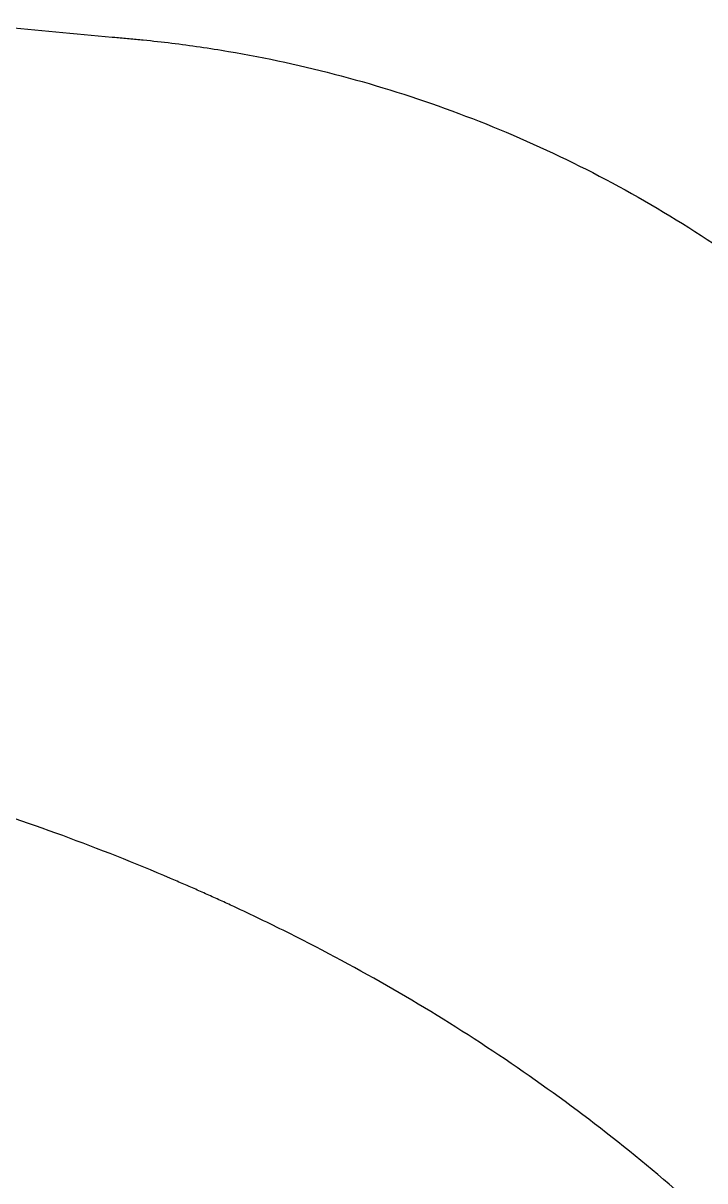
# Model space of a CAD drawing. Header units: inches. Extents: x 2 to 86, y -22 to 129.
# Drawn here: x 60.41 to 65, y 64.53 to 72.33 of the extents above; entities that cross this region are included whole.
import ezdxf

# ---------------------------------------------------------------- set-up
doc = ezdxf.new("R2010")
doc.units = ezdxf.units.IN
doc.header["$MEASUREMENT"] = 0
doc.layers.add('BDIM_CYAN', color=4, linetype='Continuous')

# ---------------------------------------------------------------- blocks, each defined once
blk = doc.blocks.new('2020 RHYTHM')
at = {"layer": 'BDIM_CYAN', "color": 3}
for points, knots in [([(55.5989, 71.5281), (55.7263, 71.5163), (55.9811, 71.4927), (56.4907, 71.4456), (57.3762, 71.3637), (58.1406, 71.293), (58.6661, 71.2444), (58.7044, 71.241), (58.7681, 71.2352), (58.8795, 71.2245), (59.0388, 71.207), (59.2297, 71.1812), (59.6111, 71.1209), (60.1807, 70.9973), (60.9276, 70.7615), (61.6545, 70.4554), (62.3537, 70.0803), (62.8237, 69.7675), (63.09, 69.5688), (63.156, 69.5183), (63.2084, 69.4774), (63.2608, 69.4364), (63.3521, 69.3642), (63.4525, 69.2839), (63.5268, 69.2242), (63.5492, 69.2061)], [0, 0, 0, 0, 0.015625, 0.03125, 0.0625, 0.1242188, 0.125, 0.1269531, 0.1289062, 0.1328125, 0.140625, 0.1484375, 0.15625, 0.1875, 0.21875, 0.25, 0.28125, 0.3125, 0.3164062, 0.3203125, 0.3222656, 0.3242188, 0.328125, 0.3359375, 0.3393217, 0.3393217, 0.3393217, 0.3393217]), ([(67.1486, 51.7278), (67.1404, 51.9594), (67.1236, 52.3142), (67.0913, 52.7929), (67.061, 53.1624), (67.0251, 53.5325), (66.9833, 53.9031), (66.9354, 54.2742), (66.8631, 54.7693), (66.7563, 55.3888), (66.5997, 56.1315), (66.4127, 56.8721), (66.1928, 57.6085), (65.9802, 58.2167), (65.7912, 58.6985), (65.665, 58.9972), (65.559, 59.2346), (65.4907, 59.3822), (65.4347, 59.4998), (65.3779, 59.6171), (65.2763, 59.8215), (65.1246, 60.1109), (64.8677, 60.5676), (64.5199, 61.1252), (64.0594, 61.7687), (63.5562, 62.382), (63.0117, 62.9606), (62.4286, 63.5009), (61.8105, 64.0002), (61.1619, 64.457), (60.4874, 64.8707), (59.9655, 65.1492), (59.6123, 65.3218), (59.4642, 65.3916), (59.3602, 65.4394), (59.3006, 65.4663), (59.241, 65.4931), (59.1663, 65.5261), (58.8669, 65.6563), (58.3526, 65.8617), (57.6169, 66.1141), (56.8746, 66.3312), (56.1281, 66.5157), (55.5667, 66.6313), (55.1923, 66.6996), (55.005, 66.7321), (54.8491, 66.7576), (54.7399, 66.7748), (54.6775, 66.7845), (54.6401, 66.7901), (54.1255, 66.8675), (53.378, 66.954), (52.5172, 67.0155), (52.0235, 67.0406), (51.7773, 67.05), (51.6544, 67.0539)], [0, 0, 0, 0, 0.0296261, 0.0452511, 0.0608761, 0.0765011, 0.0921261, 0.1077511, 0.1233761, 0.1546261, 0.1858761, 0.2171261, 0.2483761, 0.2796261, 0.2952511, 0.3108761, 0.3186886, 0.3265011, 0.3304074, 0.3343136, 0.3421261, 0.3577511, 0.3733761, 0.4046261, 0.4358761, 0.4671261, 0.4983761, 0.5296261, 0.5608761, 0.5921261, 0.6233761, 0.6546261, 0.6624386, 0.6702511, 0.6741574, 0.6761105, 0.6780636, 0.6819699, 0.6858761, 0.7171261, 0.7483761, 0.7796261, 0.8108761, 0.8421261, 0.8499386, 0.8577511, 0.8655636, 0.8694699, 0.871423, 0.8733761, 0.8741574, 0.9358761, 0.9671261, 0.9827511, 0.9983761, 0.9983761, 0.9983761, 0.9983761])]:
    blk.add_open_spline(points, degree=3, knots=knots, dxfattribs=at)

msp = doc.modelspace()

# ---------------------------------------------------------------- block references
msp.add_blockref('2020 RHYTHM', (2.3733, 0.9854))

doc.saveas('drawing.dxf')
